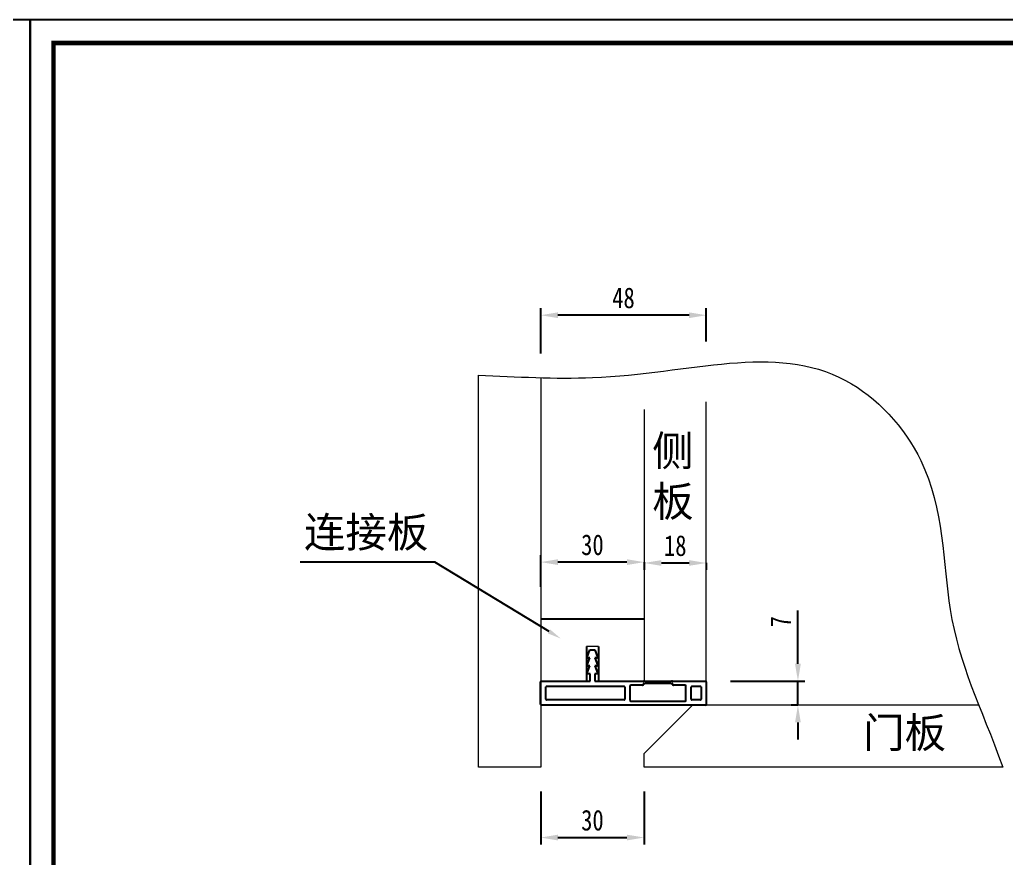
# Model space of a CAD drawing. Header units: millimetres. Extents: x 0 to 1097966, y -63096 to 223085.
# Drawn here: x 338549.2 to 338835.1, y -59212.6 to -58969.5 of the extents above; entities that cross this region are included whole.
import ezdxf
from ezdxf import colors
from ezdxf.entities.mleader import LeaderData, LeaderLine
from ezdxf.math import Vec2, Vec3

# ---------------------------------------------------------------- set-up
doc = ezdxf.new("R2010")
doc.units = ezdxf.units.MM
doc.layers.add('7 主线', color=7, linetype='Continuous', lineweight=25)
doc.styles.get("Standard").update_dxf_attribs({"font": 'arial.ttf'})
doc.styles.add('TEXT', font='', dxfattribs={"width": 0.8})
doc.styles.add('宋体', font='')
doc.styles.get('TEXT').set_extended_font_data('SimSun')
doc.styles.get('宋体').set_extended_font_data('SimSun')
doc.dimstyles.new('副本 (2) (2) ISO-25', dxfattribs={"dimtxt": 18, "dimasz": 13, "dimexe": 6, "dimexo": 12, "dimgap": 6, "dimtad": 1, "dimtxsty": 'TEXT', "dimcen": 2.5, "dimclrd": 5, "dimclre": 5, "dimclrt": 5, "dimadec": 0, "dimazin": 0, "dimtfac": 1, "dimtmove": 0, "dimatfit": 3, "dimldrblk": 'BOXFILLED', "dimfxl": 1.25, "dimarcsym": 0})

# ---------------------------------------------------------------- blocks, each defined once
blk = doc.blocks.new('*D830')
at = {"color": 5, "lineweight": -2, "transparency": 16777216}
for p, q in [((338700.16, -59193.18), (338700.16, -59208.56)), ((338730.16, -59193.18), (338730.16, -59208.56)), ((338705.16, -59206.56), (338725.16, -59206.56))]:
    blk.add_line(p, q, dxfattribs=at)
at = {"color": 5, "transparency": 16777216}
for points in [[(338705.16, -59205.73), (338705.16, -59207.39), (338700.16, -59206.56)], [(338725.16, -59205.73), (338725.16, -59207.39), (338730.16, -59206.56)]]:
    blk.add_solid(points, dxfattribs=at)
at = {"layer": 'Defpoints', "color": 0, "transparency": 16777216}
for p in [(338700.16, -59186.18), (338730.16, -59186.18), (338730.16, -59206.56)]:
    blk.add_point(p, dxfattribs=at)
at = {"color": 5, "lineweight": 13, "transparency": 16777216, "insert": (338715.16, -59201.56), "char_height": 6, "attachment_point": 5, "style": 'TEXT'}
blk.add_mtext('30', dxfattribs=at)
blk = doc.blocks.new('_BoxFilled')
at = {"color": 0, "linetype": 'ByBlock', "lineweight": -2}
blk.add_line((-0.5, 0), (-1, 0), dxfattribs=at)
at = {"color": 0, "linetype": 'ByBlock'}
blk.add_solid([(-0.5, 0.5), (0.5, 0.5), (-0.5, -0.5), (0.5, -0.5)], dxfattribs=at)
blk = doc.blocks.new('*D831')
at = {"color": 5, "lineweight": -2, "transparency": 16777216}
for p, q in [((338700.16, -59066.24), (338700.16, -59053.13)), ((338748.16, -59062.75), (338748.16, -59053.13)), ((338743.16, -59055.13), (338705.16, -59055.13))]:
    blk.add_line(p, q, dxfattribs=at)
at = {"color": 5, "transparency": 16777216}
for points in [[(338705.16, -59054.3), (338705.16, -59055.96), (338700.16, -59055.13)], [(338743.16, -59054.3), (338743.16, -59055.96), (338748.16, -59055.13)]]:
    blk.add_solid(points, dxfattribs=at)
at = {"layer": 'Defpoints', "color": 0, "transparency": 16777216}
for p in [(338700.16, -59055.13), (338748.16, -59069.75), (338700.16, -59073.24)]:
    blk.add_point(p, dxfattribs=at)
at = {"color": 5, "lineweight": 13, "transparency": 16777216, "insert": (338724.16, -59050.13), "char_height": 6, "attachment_point": 5, "style": 'TEXT'}
blk.add_mtext('48', dxfattribs=at)
blk = doc.blocks.new('*D832')
at = {"color": 5, "lineweight": -2, "transparency": 16777216}
for p, q in [((338730.16, -59126.96), (338730.16, -59128.96)), ((338735.16, -59126.96), (338743.16, -59126.96)), ((338748.16, -59126.96), (338748.16, -59128.96))]:
    blk.add_line(p, q, dxfattribs=at)
at = {"color": 5, "transparency": 16777216}
for points in [[(338735.16, -59126.13), (338735.16, -59127.79), (338730.16, -59126.96)], [(338743.16, -59126.13), (338743.16, -59127.79), (338748.16, -59126.96)]]:
    blk.add_solid(points, dxfattribs=at)
at = {"layer": 'Defpoints', "color": 0, "transparency": 16777216}
for p in [(338730.16, -59121.83), (338748.16, -59121.83), (338748.16, -59126.96)]:
    blk.add_point(p, dxfattribs=at)
at = {"color": 5, "lineweight": 13, "transparency": 16777216, "insert": (338739.16, -59121.96), "char_height": 6, "attachment_point": 5, "style": 'TEXT'}
blk.add_mtext('18', dxfattribs=at)
blk = doc.blocks.new('*D833')
at = {"color": 5, "lineweight": -2, "transparency": 16777216}
for p, q in [((338700.16, -59133.92), (338700.16, -59124.71)), ((338725.16, -59126.71), (338705.16, -59126.71)), ((338730.16, -59126.71), (338730.16, -59128.71))]:
    blk.add_line(p, q, dxfattribs=at)
at = {"color": 5, "transparency": 16777216}
for points in [[(338705.16, -59125.88), (338705.16, -59127.54), (338700.16, -59126.71)], [(338725.16, -59125.88), (338725.16, -59127.54), (338730.16, -59126.71)]]:
    blk.add_solid(points, dxfattribs=at)
at = {"layer": 'Defpoints', "color": 0, "transparency": 16777216}
for p in [(338700.16, -59126.71), (338730.16, -59126.71), (338700.16, -59140.92)]:
    blk.add_point(p, dxfattribs=at)
at = {"color": 5, "lineweight": 13, "transparency": 16777216, "insert": (338715.16, -59121.71), "char_height": 6, "attachment_point": 5, "style": 'TEXT'}
blk.add_mtext('30', dxfattribs=at)
blk = doc.blocks.new('*D834')
at = {"color": 5, "lineweight": -2, "transparency": 16777216}
for p, q in [((338774.72, -59156.18), (338774.72, -59140.69)), ((338755.16, -59161.18), (338776.72, -59161.18)), ((338774.72, -59168.18), (338774.72, -59161.18)), ((338774.72, -59168.18), (338772.72, -59168.18)), ((338774.72, -59173.18), (338774.72, -59178.18))]:
    blk.add_line(p, q, dxfattribs=at)
at = {"color": 5, "transparency": 16777216}
for points in [[(338773.88, -59156.18), (338775.55, -59156.18), (338774.72, -59161.18)], [(338773.88, -59173.18), (338775.55, -59173.18), (338774.72, -59168.18)]]:
    blk.add_solid(points, dxfattribs=at)
at = {"layer": 'Defpoints', "color": 0, "transparency": 16777216}
for p in [(338748.16, -59161.18), (338774.72, -59168.18), (338774.72, -59168.18)]:
    blk.add_point(p, dxfattribs=at)
at = {"color": 5, "transparency": 16777216, "insert": (338769.72, -59143.99), "char_height": 6, "attachment_point": 5, "rotation": 90, "style": 'TEXT'}
blk.add_mtext('7', dxfattribs=at)
blk = doc.blocks.new('dfwggh wrhbr')
at = {"layer": '7 主线'}
for p, q in [((338819.04, -58790.05), (338819.8, -58788.01)), ((338819.8, -58788.01), (338821.25, -58788.01)), ((338821.25, -58788.01), (338822.01, -58790.05)), ((338819.04, -58792.34), (338819.8, -58790.3)), ((338819.8, -58790.3), (338819.21, -58790.3)), ((338821.84, -58790.3), (338821.25, -58790.3)), ((338821.25, -58790.3), (338822.01, -58792.34)), ((338819.04, -58794.63), (338819.8, -58792.59)), ((338819.8, -58792.59), (338819.21, -58792.59)), ((338821.84, -58792.59), (338821.25, -58792.59)), ((338821.25, -58792.59), (338822.01, -58794.63)), ((338805.72, -58797.01), (338819.85, -58797.01)), ((338819.85, -58794.88), (338819.21, -58794.88)), ((338819.85, -58797.01), (338819.85, -58794.88)), ((338821.84, -58794.88), (338821.2, -58794.88)), ((338821.2, -58794.88), (338821.2, -58797.01)), ((338821.2, -58797.01), (338835.28, -58797.01)), ((338835.73, -58797.01), (338843.32, -58797.01)), ((338843.77, -58797.01), (338853.32, -58797.01)), ((338805.52, -58803.81), (338805.52, -58797.21)), ((338807.02, -58802.31), (338807.02, -58798.71)), ((338807.22, -58798.51), (338829.71, -58798.51)), ((338829.91, -58798.71), (338829.91, -58802.31)), ((338831.41, -58798.51), (338831.41, -58802.61)), ((338835.04, -58798.21), (338831.71, -58798.21)), ((338835.46, -58797.12), (338835.51, -58797.21)), ((338835.51, -58797.21), (338835.55, -58797.12)), ((338835.55, -58797.6), (338835.51, -58797.51)), ((338843.32, -58797.71), (338835.73, -58797.71)), ((338843.5, -58797.12), (338843.54, -58797.21)), ((338843.54, -58797.51), (338843.5, -58797.6)), ((338843.54, -58797.21), (338843.59, -58797.12)), ((338847.34, -58798.21), (338844.01, -58798.21)), ((338847.64, -58802.61), (338847.64, -58798.51)), ((338849.14, -58802.31), (338849.14, -58798.71)), ((338849.34, -58798.51), (338851.82, -58798.51)), ((338852.02, -58798.71), (338852.02, -58802.31)), ((338853.52, -58797.21), (338853.52, -58803.81)), ((338829.71, -58802.51), (338807.22, -58802.51)), ((338851.82, -58802.51), (338849.34, -58802.51)), ((338853.32, -58804.01), (338805.72, -58804.01)), ((338831.61, -58802.81), (338847.44, -58802.81))]:
    blk.add_line(p, q, dxfattribs=at)
for centre, radius, start, end in [((338819.21, -58790.12), 0.183, 159.4205, 270), ((338821.84, -58790.12), 0.183, 270, 20.5795), ((338819.21, -58792.41), 0.183, 159.4205, 270), ((338821.84, -58792.41), 0.183, 270, 20.5795), ((338805.72, -58797.21), 0.2, 90, 180), ((338819.21, -58794.7), 0.183, 159.4205, 270), ((338821.84, -58794.7), 0.183, 270, 20.5795), ((338835.28, -58797.21), 0.2, 26.5651, 90), ((338835.73, -58797.21), 0.2, 90, 153.4349), ((338843.32, -58797.21), 0.2, 26.5651, 90), ((338843.77, -58797.21), 0.2, 90, 153.4349), ((338853.32, -58797.21), 0.2, 0, 90), ((338807.22, -58798.71), 0.2, 90, 180), ((338829.71, -58798.71), 0.2, 0, 90), ((338831.71, -58798.51), 0.3, 90, 180), ((338835.04, -58798.01), 0.2, 270, 310.897), ((338834.51, -58797.41), 0.997, 310.897, 354.1085), ((338835.73, -58797.51), 0.2, 206.5651, 270), ((338843.32, -58797.51), 0.2, 270, 333.4349), ((338844.54, -58797.41), 0.997, 185.8915, 229.103), ((338844.01, -58798.01), 0.2, 229.098, 269.995), ((338847.34, -58798.51), 0.3, 0, 90), ((338849.34, -58798.71), 0.2, 90, 180), ((338851.82, -58798.71), 0.2, 0, 90), ((338807.22, -58802.31), 0.2, 180, 270), ((338829.71, -58802.31), 0.2, 270, 0), ((338831.61, -58802.61), 0.2, 180, 270), ((338847.44, -58802.61), 0.2, 270, 0), ((338849.34, -58802.31), 0.2, 180, 270), ((338851.82, -58802.31), 0.2, 270, 0), ((338805.72, -58803.81), 0.2, 180, 270), ((338853.32, -58803.81), 0.2, 270, 0)]:
    blk.add_arc(centre, radius, start, end, dxfattribs=at)

msp = doc.modelspace()

# ---------------------------------------------------------------- linework, layer by layer
at = {"color": 251, "lineweight": 0, "true_color": 0x636466}
for p, q in [((338682.161, -59186.182), (338682.161, -59072.466)), ((338700.161, -59073.237), (338700.161, -59186.182)), ((338730.161, -59082.477), (338730.161, -59161.179)), ((338748.161, -59161.179), (338748.161, -59080.205)), ((338716.911, -59151.179), (338713.411, -59151.179)), ((338730.161, -59161.179), (338748.161, -59161.179)), ((338744.161, -59168.182), (338730.161, -59182.182)), ((338827.144, -59168.182), (338744.161, -59168.182)), ((338730.161, -59186.182), (338730.161, -59182.182)), ((338730.161, -59186.182), (338730.161, -59182.182)), ((338700.161, -59186.182), (338682.161, -59186.182)), ((338834.121, -59186.182), (338730.161, -59186.182))]:
    msp.add_line(p, q, dxfattribs=at)
at = {"color": 251, "true_color": 0x636466}
for p, q in [((338700.161, -59143.179), (338730.161, -59143.179)), ((338713.411, -59151.179), (338713.411, -59161.179)), ((338716.911, -59151.179), (338716.911, -59161.179))]:
    msp.add_line(p, q, dxfattribs=at)
for points in [[(337985.218, -59370.407), (338552.218, -59370.407), (338552.218, -58969.457), (337985.218, -58969.457)], [(338552.218, -59370.407), (339119.218, -59370.407), (339119.218, -58969.457), (338552.218, -58969.457)]]:
    msp.add_lwpolyline(points, close=True)
at = {"const_width": 1.35}
msp.add_lwpolyline([(338558.968, -59363.657), (339112.468, -59363.657), (339112.468, -58976.207), (338558.968, -58976.207)], close=True, dxfattribs=at)
at = {"color": 251, "lineweight": 13, "true_color": 0x636466}
msp.add_open_spline([(338682.161, -59072.466), (338693.083, -59072.977), (338734.551, -59075.437), (338778.775, -59059.084), (338817.27, -59099.802), (338816.364, -59146.956), (338827.555, -59168.134), (338834.121, -59186.182)], degree=3, knots=[226.7432466, 226.7432466, 226.7432466, 226.7432466, 262.3191212, 357.0398479, 398.4421162, 457.2401509, 529.1745493, 529.1745493, 529.1745493, 529.1745493], dxfattribs=at)

# ---------------------------------------------------------------- block references
at = {"color": 251, "true_color": 0x636466}
msp.add_blockref('dfwggh wrhbr', (-105.363, -364.172), dxfattribs=at)

# ---------------------------------------------------------------- texts
at = {"color": 252, "true_color": 0x939598, "width": 65.8175, "attachment_point": 4, "style": '宋体'}
for s, insert, char_height in [('侧\\P板', (338732.492, -59102.259), 8.804), ('连接板', (338631.56, -59118.531), 8.8039), ('门板', (338793.635, -59176.636), 8.8039)]:
    msp.add_mtext(s, dxfattribs=dict(at, insert=insert, char_height=char_height))

# ---------------------------------------------------------------- dimensions: what is measured, and where the dimension line sits
at = {"lineweight": 13}
for base, p1, p2, picture, middle in [((338700.161, -59055.129), (338748.161, -59069.745), (338700.161, -59073.237), '*D831', (338724.161, -59050.129)), ((338700.161, -59126.709), (338730.161, -59126.709), (338700.161, -59140.916), '*D833', (338715.161, -59121.709)), ((338748.161, -59126.959), (338730.161, -59121.828), (338748.161, -59121.828), '*D832', (338739.161, -59121.959)), ((338730.161, -59206.56), (338700.161, -59186.182), (338730.161, -59186.182), '*D830', (338715.161, -59201.56))]:
    dim = msp.add_linear_dim(base=base, p1=p1, p2=p2, dimstyle='副本 (2) (2) ISO-25', override={"dimtxt": 6, "dimasz": 5, "dimexe": 2, "dimexo": 7, "dimgap": 2, "dimfxl": 30, "dimfxlon": 1}, dxfattribs=at)
    dim.commit()
    dim.dimension.update_dxf_attribs({"geometry": picture, "text_midpoint": middle})
at = {"color": 251, "true_color": 0x636466}
dim = msp.add_linear_dim(base=(338774.717, -59168.182), p1=(338748.161, -59161.179), p2=(338774.717, -59168.182), angle=90, dimstyle='副本 (2) (2) ISO-25', override={"dimtxt": 6, "dimasz": 5, "dimexe": 2, "dimexo": 7, "dimgap": 2, "dimfxl": 30, "dimfxlon": 1}, dxfattribs=at)
dim.commit()
dim.dimension.update_dxf_attribs({"geometry": '*D834', "text_midpoint": (338774.717, -59143.986), "dimtype": 160})

# ---------------------------------------------------------------- leaders
ml = msp.add_multileader_mtext('Standard', dxfattribs=at)
ml.set_content('', color=(99, 100, 102))
ml.set_leader_properties()
ml.build(insert=Vec2(0, 0))
ctx = ml.context
ctx.base_point, ctx.plane_origin = Vec3(338626.462, -59126.765), Vec3(338717.335, -59150.772)
ctx.text_align_type = 2
notes = []
notes.append((ctx, [(0, (1, 1, 0), (338669.475, -59126.765), (-1, 0), 39.013, [(0, [(338706.003, -59148.884)], 0, [])])]))
ctx.mtext.insert, ctx.mtext.alignment, ctx.mtext.flow_direction = Vec3(338628.462, -59124.765), 3, 5
for ctx, leaders in notes:
    for number, flags, end, landing, length, lines in leaders:
        leader = LeaderData()
        leader.index, (leader.has_last_leader_line, leader.has_dogleg_vector, leader.attachment_direction) = number, flags
        leader.last_leader_point, leader.dogleg_vector, leader.dogleg_length = Vec3(end), Vec3(landing), length
        for number, points, colour, breaks in lines:
            line = LeaderLine()
            line.index, line.vertices, line.color, line.breaks = number, Vec3.list(points), colors.encode_raw_color(colour), breaks
            leader.lines.append(line)
        ctx.leaders.append(leader)

doc.saveas('drawing.dxf')
